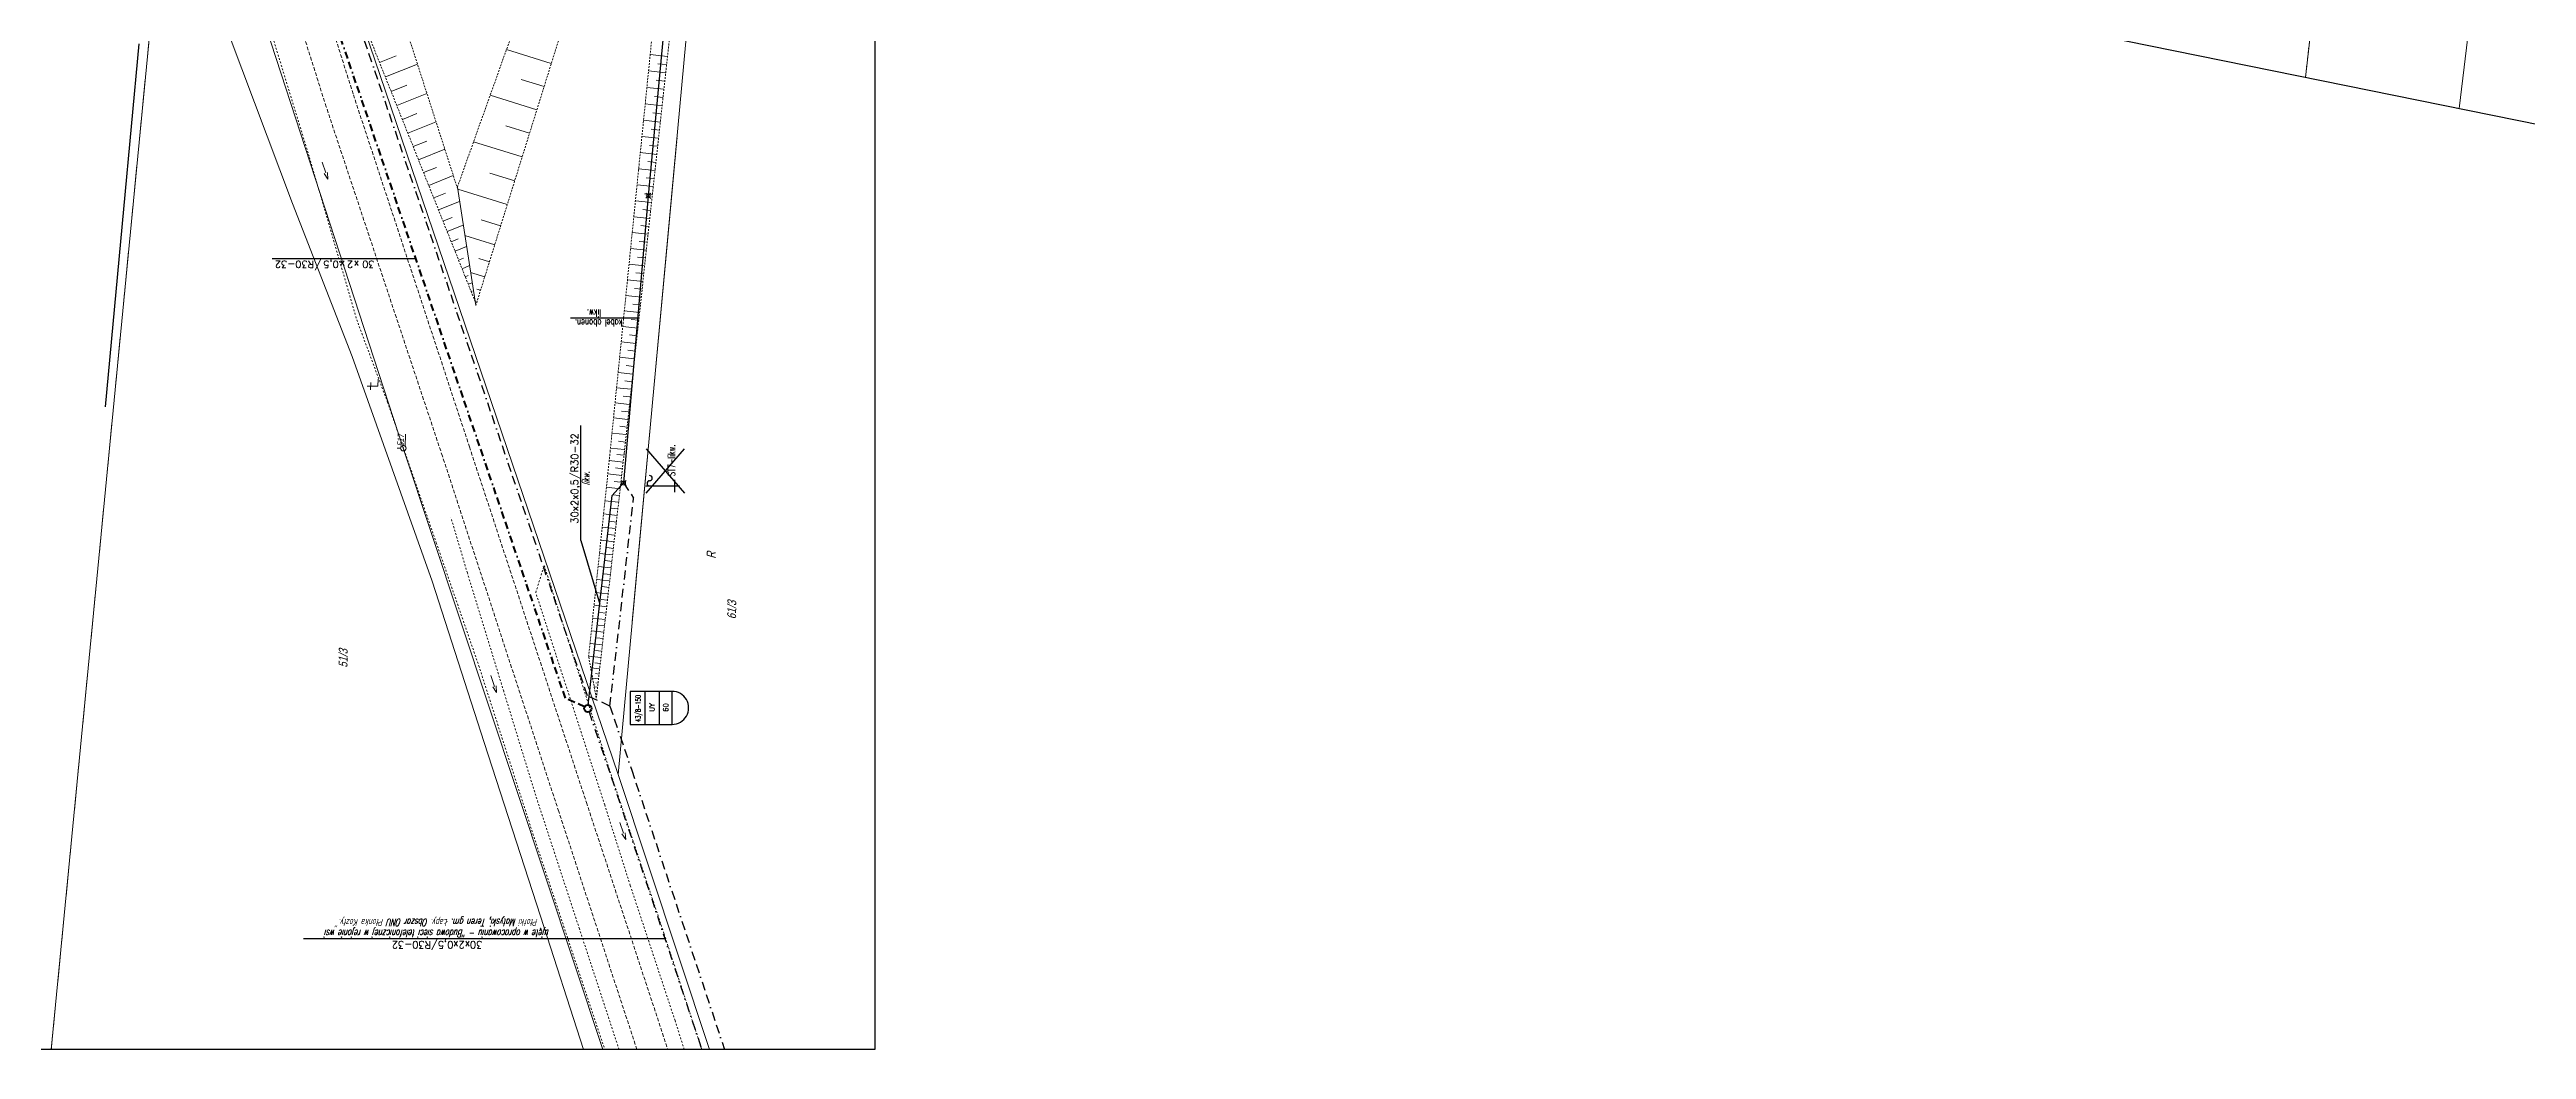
# Model space of a CAD drawing. Header units: millimetres. Extents: x 4848043 to 9699780, y 5827542 to 11659147.
# Drawn here: x 4849256 to 4849944, y 5829127 to 5829405 of the extents above; entities that cross this region are included whole.
import ezdxf
from ezdxf.enums import TextEntityAlignment as Align

# ---------------------------------------------------------------- set-up
doc = ezdxf.new("R2010")
doc.units = ezdxf.units.MM
doc.header["$MEASUREMENT"] = 0
for name, pattern in [('0', [0]), ('BORDER', [1.75, 0.5, -0.25, 0.5, -0.25, 0, -0.25]), ('DASHDOT', [1, 0.5, -0.25, 0, -0.25]), ('GUZ', [1, 0.5, -0.5]), ('KOR', [1, 0.5, -0.5]), ('KOU', [1.5, 1, -0.5]), ('UPW', [0]), ('WSQ', [0.85, 0.5, -0.35])]:
    doc.linetypes.add(name, pattern=pattern)
doc.layers.get('0').update_dxf_attribs({"lineweight": 18})
for name, color, linetype, lineweight in [('EDZPD_L_0', 251, '0', 18), ('EDZTD_T_0', 7, '0', 25), ('EUZOU_T_0', 251, '0', 18), ('EUZPU_L_3', 250, 'KOR', 18), ('EUZPU_L_4', 251, 'GUZ', 18), ('SDRPK_L_1_nowa_powiatówka', 7, 'KOU', 18), ('SZAPM_T_0', 251, '0', 18), ('SZNPM_T_0', 251, '0', 18), ('SZWOW_T_2', 7, '0', 18), ('TEL kable doziemne proj.', 32, 'BORDER', 30), ('TES kable doziemne proj.', 4, 'BORDER', 40), ('TES złącza projektowane', 4, 'Continuous', 40), ('UTTPA_T_2', 34, '0', 18), ('UWWPO_L_0', 162, 'UPW', 18), ('WUKPS_L_1', 251, '0', 18), ('WUKPS_L_2', 251, '0', 18)]:
    doc.layers.add(name, color=color, linetype=linetype, lineweight=lineweight)
for name, color, linetype in [('OPIS_KABLA', 30, 'Continuous'), ('SZOPO_L_0', 251, 'BGS'), ('TES kable doziemne istn.', 140, 'DASHDOT'), ('TES kable doziemne likw.', 9, 'KAB_DOZIEM_LIKW'), ('TES kable napow. likw.', 9, 'LIN_NAPOW_LIKW'), ('TES opisy kabli rozdz.', 30, 'Continuous'), ('TES rury', 6, 'Continuous'), ('TES zakończenia istniejące', 140, 'Continuous'), ('TES zakończenia likwidowane', 9, 'Continuous')]:
    doc.layers.add(name, color=color, linetype=linetype)
doc.layers.add('RYS layout', color=7, linetype='Continuous', lineweight=30, plot=False)
doc.styles.add('ROMANS', font='simplex.shx')
doc.styles.add('SIMPLEX', font='simplex.shx', dxfattribs={"width": 0.8, "height": 1.5})
doc.styles.add('Simplex2', font='simplex.shx', dxfattribs={"width": 0.7})
doc.styles.get("Standard").update_dxf_attribs({"font": 'txt', "width": 0.8, "oblique": 15})
doc.linetypes.add('BGS', pattern='A,2.5,[133,ltypeshp.shx,S=0.2,R=0,X=0,Y=0],2.5', length=5)
doc.linetypes.add('KAB_DOZIEM_LIKW', pattern='A,0.3,[131,ltypeshp.shx,S=0.1,R=0,X=-0.1,Y=-0.1],0.2,[131,ltypeshp.shx,S=0.1,R=180,X=-0.1,Y=0.1],-0.25,0,-0.25', length=1)
doc.linetypes.add('LIN_NAPOW_LIKW', pattern='A,0.0001,[131,ltypeshp.shx,S=0.1,R=20,X=0.34023,Y=-0.12817],-0.1,[131,ltypeshp.shx,S=0.1,R=200,X=0.35977,Y=0.12817],-0.3,[135,l_napow.shx,S=0.1,R=0,X=-0.4,Y=0],-0.2,[135,l_napow.shx,S=0.1,R=180,X=0.2,Y=0],-0.2', length=0.8001)

# ---------------------------------------------------------------- blocks, each defined once
blk = doc.blocks.new('KRZ')
at = {"color": 0}
for p, q in [((-0.5, 1), (0.5, 1)), ((0, 1.5), (0, 0)), ((0, 0), (1, 0))]:
    blk.add_line(p, q, dxfattribs=at)
blk = doc.blocks.new('OSM')
at = {"color": 0}
blk.add_line((0, 0.375), (0, 0.875), dxfattribs=at)
blk.add_circle((0, 0), 0.375, dxfattribs=at)
blk = doc.blocks.new('KCI')
at = {"color": 0}
for p, q in [((0, 0), (1.585, 0)), ((1.585, 0.25), (2.5, 0)), ((1.585, -0.25), (2.5, 0))]:
    blk.add_line(p, q, dxfattribs=at)
blk = doc.blocks.new('SLS')
at = {"color": 0}
blk.add_circle((0, 0), 0.25, dxfattribs=at)
blk.add_circle((0, 0), 0.25, dxfattribs=at)
blk = doc.blocks.new('TE_SLAP')
blk.add_circle((0, 0), 0.5)
blk = doc.blocks.new('KB-RZP')
at = {"style": 'SIMPLEX'}
for s, p in [('x', (-4.75, 0.25)), ('x', (-2.78, 0.25)), ('/', (0.5, 0.39))]:
    blk.add_text(s, height=1, dxfattribs=at).set_placement(p)
at = {"style": 'SIMPLEX', "flags": 1}
blk.add_attdef('TYP-KAB', text='', height=0.5, dxfattribs=at).set_placement((-8.41, 0.25), align=Align.RIGHT)
at = {"style": 'SIMPLEX'}
for tag, p in [('POJ-KAB', (-5.16, 0.25)), ('DL-KAB', (0.19, -1.25))]:
    blk.add_attdef(tag, text='', height=1, dxfattribs=at).set_placement(p, align=Align.RIGHT)
for tag, p in [('KONS-KAB', (-3.5, 0.25)), ('SR-ZYL', (-0.85, 0.25)), ('SEP', (0.84, -1.25))]:
    blk.add_attdef(tag, text='', height=1, dxfattribs=at).set_placement(p, align=Align.CENTER)
for tag, p in [('NR-KAB', (1.5, 0.25)), ('DL-MON', (1.5, -1.25))]:
    blk.add_attdef(tag, p, '', height=1, dxfattribs=at)
at = {"style": 'SIMPLEX', "flags": 1}
blk.add_attdef('REJ-SZAF', (7.64, 0.25), '', height=0.5, dxfattribs=at)
blk = doc.blocks.new('ZLOP')
for p, q in [((9.15, 0), (0, 0)), ((0, 0), (0, -11.62)), ((9.15, -11.62), (9.15, 0)), ((9.15, -4), (0, -4)), ((9.15, -8), (0, -8)), ((0, -11.62), (9.15, -11.62))]:
    blk.add_line(p, q)
blk.add_arc((4.58, -11.62), 4.58, 180, 0)
at = {"style": 'ROMANS', "width": 0.713756}
blk.add_attdef('MUFA', text='', height=1.41, dxfattribs=at).set_placement((0.63, -2.88), (8.18, -2.88), align=Align.FIT)
at = {"style": 'ROMANS'}
for tag, p in [('LACZNIK', (4.71, -6.72)), ('PARY', (4.69, -10.56))]:
    blk.add_attdef(tag, text='', height=1.41, dxfattribs=at).set_placement(p, align=Align.CENTER)
for tag, flags, p in [('NRZL', 4, (4.68, -14.12)), ('BOKT', 1, (4.69, -17.8))]:
    blk.add_attdef(tag, text='', height=1.41, dxfattribs=dict(at, flags=flags)).set_placement(p, align=Align.CENTER)

msp = doc.modelspace()

# ---------------------------------------------------------------- linework, layer by layer
at = {"layer": 'EDZPD_L_0', "linetype": '0'}
for p, q in [((4849882.41, 5829397.04), (4849895.23, 5829510.26)), ((4849291.59, 5829486.85), (4849256.76, 5829127.13)), ((4849291.59, 5829486.85), (4849354.48, 5829294.09)), ((4849316.61, 5829490.02), (4849414.08, 5829203.46)), ((4849936.78, 5829483.73), (4849925.04, 5829388.39)), ((4849414.08, 5829203.46), (4849438.96, 5829472.23)), ((4849354.48, 5829294.09), (4849409.86, 5829127.13)), ((4849414.08, 5829203.46), (4849439.42, 5829127.13))]:
    msp.add_line(p, q, dxfattribs=at)
at = {"layer": 'EUZPU_L_3', "linetype": 'KOR'}
for p, q in [((4849315.91, 5829415.8), (4849328.42, 5829374.87)), ((4849328.42, 5829374.87), (4849341.56, 5829329.75)), ((4849341.56, 5829329.75), (4849350.09, 5829306.89)), ((4849350.09, 5829306.89), (4849363.62, 5829267.85)), ((4849372.25, 5829259.47), (4849367.7, 5829274.83)), ((4849363.62, 5829267.85), (4849375.43, 5829233.71)), ((4849382.34, 5829226.61), (4849372.25, 5829259.47)), ((4849391.23, 5829254.03), (4849393.59, 5829261.57)), ((4849393.59, 5829261.57), (4849411.81, 5829204.44)), ((4849396.83, 5829236.77), (4849391.23, 5829254.03)), ((4849410.38, 5829195.04), (4849396.83, 5829236.77)), ((4849375.43, 5829233.71), (4849390.44, 5829187.05)), ((4849391.23, 5829197.66), (4849382.34, 5829226.61)), ((4849411.81, 5829204.44), (4849426.85, 5829159.26)), ((4849403.37, 5829160.6), (4849391.23, 5829197.66)), ((4849417.47, 5829172.69), (4849410.38, 5829195.04)), ((4849390.44, 5829187.05), (4849408.76, 5829132)), ((4849429.9, 5829135.14), (4849417.47, 5829172.69)), ((4849414.35, 5829127.13), (4849403.37, 5829160.6)), ((4849426.85, 5829159.26), (4849437.33, 5829127.13)), ((4849432.45, 5829127.13), (4849429.9, 5829135.14)), ((4849408.76, 5829132), (4849410.38, 5829127.13))]:
    msp.add_line(p, q, dxfattribs=at)
at = {"layer": 'EUZPU_L_4', "linetype": 'GUZ'}
for p, q in [((4849256.76, 5829127.13), (4849291.59, 5829486.85)), ((4849414.08, 5829203.46), (4849438.96, 5829472.23)), ((4849882.41, 5829397.04), (4849886.3, 5829431.38))]:
    msp.add_line(p, q, dxfattribs=at)
at = {"layer": 'OPIS_KABLA'}
for p, q in [((4849403.72, 5829268.45), (4849403.72, 5829300.38)), ((4849403.72, 5829268.45), (4849409, 5829250.76)), ((4849427.09, 5829157.9), (4849326.79, 5829157.9))]:
    msp.add_line(p, q, dxfattribs=at)
at = {"layer": 'RYS layout'}
for points in [[(4850409.84, 5829290.05), (4849812.01, 5829411.31), (4849868.67, 5829690.63), (4850466.49, 5829569.37)], [(4849200.36, 5829127.13), (4849200.36, 5829527.13), (4849485.36, 5829527.13), (4849485.36, 5829127.13)]]:
    msp.add_lwpolyline(points, close=True, dxfattribs=at)
at = {"layer": 'SDRPK_L_1_nowa_powiatówka', "linetype": 'KOU'}
for p, q in [((4849309.51, 5829490.71), (4849340.63, 5829392.22)), ((4849333.07, 5829388.91), (4849301.74, 5829488.25)), ((4849365.33, 5829291.9), (4849333.07, 5829388.91)), ((4849340.63, 5829392.22), (4849372.83, 5829294.49)), ((4849397.61, 5829193.23), (4849365.33, 5829291.9)), ((4849372.83, 5829294.49), (4849405.3, 5829195.75)), ((4849405.3, 5829195.75), (4849427.89, 5829127.13)), ((4849419.31, 5829127.13), (4849397.61, 5829193.23))]:
    msp.add_line(p, q, dxfattribs=at)
at = {"layer": 'SZOPO_L_0', "linetype": 'BGS'}
for p, q in [((4849276.88, 5829360.45), (4849281.16, 5829406.36)), ((4849271.78, 5829305.57), (4849276.88, 5829360.45))]:
    msp.add_line(p, q, dxfattribs=at)
at = {"layer": 'TEL kable doziemne proj.', "ltscale": 5}
for p, q in [((4849423.19, 5829364.89), (4849421.75, 5829363.5)), ((4849423.16, 5829363.47), (4849421.77, 5829364.91)), ((4849416.32, 5829285.14), (4849414.88, 5829283.75)), ((4849416.3, 5829283.72), (4849414.91, 5829285.16))]:
    msp.add_line(p, q, dxfattribs=at)
at = {"layer": 'TEL kable doziemne proj.', "color": 34, "ltscale": 5}
for p, q in [((4849415.6, 5829284.44), (4849418.39, 5829280.24)), ((4849411.83, 5829222.49), (4849418.39, 5829280.24)), ((4849411.83, 5829222.49), (4849417.86, 5829204.74)), ((4849417.86, 5829204.74), (4849443.63, 5829127.13))]:
    msp.add_line(p, q, dxfattribs=at)
at = {"layer": 'TEL kable doziemne proj.', "ltscale": 5}
msp.add_lwpolyline([(4849411.83, 5829222.49), (4849405.57, 5829225.36), (4849315.67, 5829489.71), (4849293.86, 5829556.88), (4849270.67, 5829548.62), (4849241.47, 5829630.64), (4849213.15, 5829653.85), (4849208.31, 5829656.84), (4849204.7, 5829660.61), (4849200.15, 5829663.7), (4849206.26, 5829690.76)], dxfattribs=at)
at = {"layer": 'TES kable doziemne istn.', "ltscale": 5}
for p, q in [((4849406.04, 5829220.88), (4849412.18, 5829202.81)), ((4849412.17, 5829202.85), (4849437.31, 5829127.13))]:
    msp.add_line(p, q, dxfattribs=at)
at = {"layer": 'TES kable doziemne likw.', "ltscale": 5}
for p, q in [((4849412.43, 5829280.92), (4849415.6, 5829284.44)), ((4849405.83, 5829222.82), (4849412.43, 5829280.92))]:
    msp.add_line(p, q, dxfattribs=at)
at = {"layer": 'TES kable doziemne proj.', "ltscale": 4}
msp.add_lwpolyline([(4849404.8, 5829222.25), (4849399.46, 5829224.7), (4849309.97, 5829487.81), (4849290.06, 5829549.16), (4849278.33, 5829544.98), (4849246.56, 5829634.22), (4849216.65, 5829658.75), (4849212.11, 5829661.55), (4849208.59, 5829665.22), (4849206.9, 5829666.36), (4849209.94, 5829679.83), (4849199.26, 5829683.74), (4849187.77, 5829687.27), (4849185.37, 5829689.08), (4849178.32, 5829690.8)], dxfattribs=at)
at = {"layer": 'TES kable napow. likw.', "ltscale": 5}
for p, q in [((4849430.52, 5829450.16), (4849422.47, 5829364.19)), ((4849422.47, 5829364.19), (4849415.6, 5829284.44))]:
    msp.add_line(p, q, dxfattribs=at)
at = {"layer": 'TES opisy kabli rozdz.'}
msp.add_line((4849357.97, 5829346.67), (4849318.09, 5829346.67), dxfattribs=at)
at = {"layer": 'TES rury', "linetype": 'Continuous'}
for p, q in [((4849400.92, 5829330.29), (4849419.4, 5829330.29)), ((4849421.84, 5829281.65), (4849432.48, 5829293.96)), ((4849421.84, 5829293.96), (4849432.48, 5829281.65))]:
    msp.add_line(p, q, dxfattribs=at)
at = {"layer": 'TES zakończenia likwidowane', "color": 0, "linetype": 'Continuous'}
for p, q in [((4849429.71, 5829285.33), (4849429.71, 5829281.91)), ((4849421.8, 5829283.62), (4849431.11, 5829283.62))]:
    msp.add_line(p, q, dxfattribs=at)
for centre, start, end in [((4849422.84, 5829284.34), 90, 270), ((4849422.84, 5829285.78), 270, 90)]:
    msp.add_arc(centre, 0.721, start, end, dxfattribs=at)
at = {"layer": 'UWWPO_L_0', "linetype": 'UPW'}
for p, q in [((4849323.73, 5829362.09), (4849302.65, 5829418.18)), ((4849340.24, 5829319.59), (4849323.73, 5829362.09)), ((4849362.47, 5829257.21), (4849340.24, 5829319.59)), ((4849376.95, 5829212.4), (4849362.47, 5829257.21)), ((4849392.55, 5829164.11), (4849376.95, 5829212.4)), ((4849404.49, 5829127.13), (4849392.55, 5829164.11))]:
    msp.add_line(p, q, dxfattribs=at)
at = {"layer": 'WUKPS_L_1', "linetype": '0'}
for p, q in [((4849347.87, 5829401.23), (4849352.49, 5829403.07)), ((4849395.56, 5829400.9), (4849383.1, 5829404.78)), ((4849427.8, 5829402.9), (4849422.99, 5829403.43)), ((4849349.5, 5829397.18), (4849358.43, 5829400.74)), ((4849351.09, 5829393.19), (4849355.42, 5829394.91)), ((4849393.56, 5829394.53), (4849387.22, 5829396.51)), ((4849426.81, 5829393.76), (4849422.06, 5829394.28)), ((4849427.32, 5829398.33), (4849422.52, 5829398.86)), ((4849427.05, 5829396.03), (4849424.68, 5829396.3)), ((4849427.56, 5829400.61), (4849425.16, 5829400.87)), ((4849352.66, 5829389.26), (4849361.04, 5829392.61)), ((4849391.57, 5829388.09), (4849378.6, 5829392.12)), ((4849426.31, 5829389.21), (4849421.62, 5829389.73)), ((4849426.07, 5829386.95), (4849423.72, 5829387.19)), ((4849426.55, 5829391.48), (4849424.2, 5829391.74)), ((4849354.21, 5829385.39), (4849358.26, 5829387.02)), ((4849355.73, 5829381.61), (4849363.56, 5829384.75)), ((4849389.53, 5829381.58), (4849382.93, 5829383.64)), ((4849425.33, 5829380.18), (4849420.7, 5829380.69)), ((4849425.81, 5829384.67), (4849421.16, 5829385.2)), ((4849425.57, 5829382.42), (4849423.26, 5829382.68)), ((4849357.22, 5829377.88), (4849361.01, 5829379.39)), ((4849358.67, 5829374.21), (4849366.01, 5829377.14)), ((4849387.47, 5829375.02), (4849373.99, 5829379.22)), ((4849424.83, 5829375.69), (4849420.24, 5829376.17)), ((4849424.59, 5829373.43), (4849422.32, 5829373.7)), ((4849425.09, 5829377.93), (4849422.78, 5829378.17)), ((4849360.11, 5829370.63), (4849363.66, 5829372.02)), ((4849361.53, 5829367.08), (4849368.36, 5829369.8)), ((4849385.41, 5829368.37), (4849378.53, 5829370.52)), ((4849423.87, 5829366.75), (4849419.34, 5829367.25)), ((4849424.35, 5829371.2), (4849419.8, 5829371.7)), ((4849424.11, 5829368.98), (4849421.84, 5829369.22)), ((4849362.93, 5829363.59), (4849366.21, 5829364.92)), ((4849364.25, 5829360.29), (4849370.11, 5829362.65)), ((4849383.34, 5829361.75), (4849369.57, 5829366.04)), ((4849423.37, 5829362.31), (4849418.9, 5829362.79)), ((4849423.13, 5829360.1), (4849420.92, 5829360.34)), ((4849423.63, 5829364.53), (4849421.38, 5829364.77)), ((4849365.49, 5829357.19), (4849368.05, 5829358.2)), ((4849366.66, 5829354.23), (4849371.13, 5829356.03)), ((4849379.86, 5829350.57), (4849371.58, 5829353.14)), ((4849381.49, 5829355.82), (4849376.06, 5829357.52)), ((4849422.41, 5829353.49), (4849418, 5829353.97)), ((4849422.89, 5829357.9), (4849418.46, 5829358.38)), ((4849422.65, 5829355.69), (4849420.44, 5829355.93)), ((4849367.79, 5829351.45), (4849369.68, 5829352.21)), ((4849368.84, 5829348.81), (4849372.05, 5829350.09)), ((4849369.84, 5829346.31), (4849371.15, 5829346.84)), ((4849378.39, 5829345.88), (4849375.41, 5829346.81)), ((4849421.94, 5829349.12), (4849417.56, 5829349.6)), ((4849421.7, 5829346.92), (4849419.52, 5829347.16)), ((4849422.18, 5829351.29), (4849419.98, 5829351.53)), ((4849370.78, 5829343.95), (4849372.87, 5829344.79)), ((4849371.66, 5829341.73), (4849372.46, 5829342.04)), ((4849372.5, 5829339.62), (4849373.61, 5829340.06)), ((4849377.1, 5829341.7), (4849373.16, 5829342.93)), ((4849421, 5829340.39), (4849416.69, 5829340.87)), ((4849421.46, 5829344.75), (4849417.13, 5829345.22)), ((4849421.24, 5829342.57), (4849419.06, 5829342.81)), ((4849373.3, 5829337.62), (4849373.63, 5829337.76)), ((4849374.05, 5829335.73), (4849374.27, 5829335.83)), ((4849374.89, 5829334.66), (4849374.43, 5829334.8)), ((4849375.93, 5829337.98), (4849374.88, 5829338.3)), ((4849420.05, 5829331.75), (4849415.81, 5829332.22)), ((4849420.52, 5829336.06), (4849416.25, 5829336.54)), ((4849420.28, 5829333.91), (4849418.17, 5829334.14)), ((4849420.76, 5829338.24), (4849418.61, 5829338.46)), ((4849419.59, 5829327.46), (4849415.4, 5829327.91)), ((4849419.35, 5829325.32), (4849417.26, 5829325.56)), ((4849419.81, 5829329.61), (4849417.71, 5829329.83)), ((4849418.66, 5829318.93), (4849414.52, 5829319.37)), ((4849419.11, 5829323.18), (4849414.96, 5829323.64)), ((4849418.87, 5829321.05), (4849416.82, 5829321.29)), ((4849418.18, 5829314.68), (4849414.11, 5829315.13)), ((4849417.96, 5829312.56), (4849415.93, 5829312.78)), ((4849418.42, 5829316.8), (4849416.36, 5829317.03)), ((4849417.27, 5829306.25), (4849413.26, 5829306.69)), ((4849417.73, 5829310.45), (4849413.67, 5829310.9)), ((4849417.51, 5829308.35), (4849415.47, 5829308.57)), ((4849416.36, 5829297.89), (4849412.41, 5829298.32)), ((4849416.82, 5829302.06), (4849412.82, 5829302.49)), ((4849416.58, 5829299.97), (4849414.6, 5829300.18)), ((4849417.03, 5829304.16), (4849415.04, 5829304.37)), ((4849415.91, 5829293.74), (4849411.99, 5829294.15)), ((4849415.74, 5829292.14), (4849413.78, 5829292.35)), ((4849416.12, 5829295.81), (4849414.17, 5829296.03)), ((4849415.1, 5829286.53), (4849411.25, 5829286.96)), ((4849415.52, 5829290.26), (4849411.63, 5829290.71)), ((4849414.89, 5829284.67), (4849412.97, 5829284.89)), ((4849415.31, 5829288.39), (4849413.38, 5829288.62)), ((4849414.25, 5829279.1), (4849410.45, 5829279.53)), ((4849414.67, 5829282.82), (4849410.84, 5829283.25)), ((4849414.03, 5829277.27), (4849412.16, 5829277.48)), ((4849414.46, 5829280.96), (4849412.56, 5829281.17)), ((4849413.41, 5829271.76), (4849409.68, 5829272.18)), ((4849413.82, 5829275.43), (4849410.07, 5829275.86)), ((4849413.63, 5829273.59), (4849411.75, 5829273.81)), ((4849412.58, 5829264.47), (4849408.91, 5829264.88)), ((4849412.99, 5829268.11), (4849409.3, 5829268.53)), ((4849412.78, 5829266.29), (4849410.94, 5829266.5)), ((4849413.2, 5829269.92), (4849411.34, 5829270.13)), ((4849411.75, 5829257.25), (4849408.16, 5829257.65)), ((4849412.16, 5829260.84), (4849408.55, 5829261.26)), ((4849411.97, 5829259.04), (4849410.15, 5829259.25)), ((4849412.37, 5829262.66), (4849410.56, 5829262.87)), ((4849410.95, 5829250.08), (4849407.41, 5829250.48)), ((4849411.35, 5829253.65), (4849407.78, 5829254.06)), ((4849411.14, 5829251.88), (4849409.36, 5829252.07)), ((4849411.54, 5829255.45), (4849409.77, 5829255.66)), ((4849410.14, 5829242.99), (4849406.67, 5829243.39)), ((4849410.54, 5829246.53), (4849407.03, 5829246.93)), ((4849410.33, 5829244.75), (4849408.6, 5829244.96)), ((4849410.74, 5829248.3), (4849408.98, 5829248.51)), ((4849409.33, 5829235.97), (4849405.92, 5829236.35)), ((4849409.74, 5829239.46), (4849406.3, 5829239.86)), ((4849409.53, 5829237.7), (4849407.83, 5829237.91)), ((4849409.93, 5829241.24), (4849408.21, 5829241.43)), ((4849408.98, 5829232.81), (4849406.5, 5829233.08)), ((4849408.67, 5829230.08), (4849407.01, 5829230.27)), ((4849409.15, 5829234.33), (4849407.67, 5829234.49)), ((4849408.81, 5829231.39), (4849407.79, 5829231.51)), ((4849408.39, 5829227.72), (4849407.47, 5829227.84)), ((4849408.17, 5829225.7), (4849407.85, 5829225.73)), ((4849408.53, 5829228.86), (4849407.89, 5829228.93)), ((4849408.27, 5829226.68), (4849407.97, 5829226.71))]:
    msp.add_line(p, q, dxfattribs=at)
at = {"layer": 'WUKPS_L_2', "linetype": 'WSQ'}
for p, q in [((4849369.48, 5829366.58), (4849400.86, 5829454.55)), ((4849374.59, 5829333.7), (4849411.24, 5829451.21)), ((4849369.57, 5829366.04), (4849352.97, 5829417.68)), ((4849374.43, 5829334.8), (4849342.8, 5829413.92)), ((4849411.88, 5829293.15), (4849423.59, 5829409.26)), ((4849415.79, 5829292.74), (4849428.39, 5829408.29)), ((4849405.92, 5829236.23), (4849411.88, 5829293.15)), ((4849408.05, 5829224.71), (4849415.79, 5829292.74)), ((4849408.05, 5829224.71), (4849405.92, 5829236.23))]:
    msp.add_line(p, q, dxfattribs=at)
at = {"layer": 'WUKPS_L_2', "linetype": '0'}
msp.add_line((4849374.59, 5829333.7), (4849369.48, 5829366.58), dxfattribs=at)

# ---------------------------------------------------------------- block references
at = {"layer": 'SZAPM_T_0', "xscale": 2, "yscale": 2, "zscale": 2, "rotation": 88.97723720235952}
msp.add_blockref('KRZ', (4849347.43, 5829311.28), dxfattribs=at)
at = {"layer": 'SZNPM_T_0', "xscale": 2, "yscale": 2, "zscale": 2, "rotation": 88.97723720235952}
msp.add_blockref('OSM', (4849354.48, 5829294.09), dxfattribs=at)
at = {"layer": 'SZWOW_T_2', "xscale": 1.9999999994896, "yscale": 1.9999999994896, "zscale": 1.9999999994896, "rotation": 288.7672371996283}
for p in [(4849331.94, 5829373.53), (4849378.78, 5829230.97), (4849414.6, 5829190.16)]:
    msp.add_blockref('KCI', p, dxfattribs=at)
at = {"layer": 'TES opisy kabli rozdz.'}
ref = msp.add_blockref('KB-RZP', (4849332.72, 5829346.67), dxfattribs=dict(at, xscale=1.999999999886828, yscale=1.999999999886828, zscale=1.999999999886828, rotation=180.0000000118953))
ref.add_attrib('POJ-KAB', '30', dxfattribs={"layer": '0', "height": 2, "rotation": 180, "style": 'SIMPLEX'}).set_placement((4849343.04, 5829346.17), align=Align.RIGHT)
ref.add_attrib('KONS-KAB', '2', dxfattribs={"layer": '0', "height": 2, "rotation": 180, "style": 'SIMPLEX'}).set_placement((4849339.72, 5829346.17), align=Align.CENTER)
ref.add_attrib('SR-ZYL', '0,5', dxfattribs={"layer": '0', "height": 2, "rotation": 180, "style": 'SIMPLEX'}).set_placement((4849334.42, 5829346.17), align=Align.CENTER)
ref.add_attrib('NR-KAB', 'R30-32', (4849329.72, 5829346.17), dxfattribs={"layer": '0', "height": 2, "rotation": 180, "style": 'SIMPLEX'})
at = {"layer": 'TES zakończenia istniejące', "linetype": 'ByBlock', "ltscale": 5, "rotation": 90.00000000385558}
msp.add_blockref('ZLOP', (4849417.47, 5829217.41), dxfattribs=at).add_auto_attribs({'MUFA': '43/8-150', 'LACZNIK': 'UY', 'PARY': '60'})
at = {"layer": 'TES złącza projektowane', "xscale": 2, "yscale": 2, "zscale": 2, "rotation": 88.97723720235952}
msp.add_blockref('TE_SLAP', (4849405.71, 5829221.83), dxfattribs=at)
at = {"layer": 'UTTPA_T_2', "xscale": 2.2, "yscale": 2.2, "zscale": 2, "rotation": 88.97723720235952}
for p in [(4849422.47, 5829364.19), (4849415.6, 5829284.44)]:
    msp.add_blockref('SLS', p, dxfattribs=at)

# ---------------------------------------------------------------- texts
at = {"layer": 'EDZTD_T_0', "char_height": 2.48, "attachment_point": 5, "rotation": 88.97724, "line_spacing_factor": 0.82}
for s, insert in [('61/3', (4849445.64, 5829249.2)), ('51/3', (4849337.78, 5829235.75))]:
    msp.add_mtext(s, dxfattribs=dict(at, insert=insert))
at = {"layer": 'EUZOU_T_0', "insert": (4849438.67, 5829264.41), "char_height": 2.5, "attachment_point": 2, "rotation": 88.97724, "line_spacing_factor": 0.82}
msp.add_mtext('R', dxfattribs=at)
at = {"layer": 'OPIS_KABLA', "style": 'SIMPLEX'}
for rotation, p in [(89.99984, (4849403.02, 5829285.71)), (179.99984, (4849363.86, 5829157.19))]:
    msp.add_text('30x2x0,5/R30-32', height=2, rotation=rotation, dxfattribs=at).set_placement(p, align=Align.CENTER)
at = {"layer": 'OPIS_KABLA', "style": 'SIMPLEX', "oblique": 15, "width": 0.7}
for s, rotation, p in [('likw.', 89.99984, (4849406.15, 5829285.71)), ('ujęte w opracowaniu - "Budowa sieci telefonicznej w rejonie wsi', 179.99984, (4849363.86, 5829160.33)), ('Płotki Matyski, Teren gm. Łapy. Obszar ONU Płonka Kozły."', 179.99984, (4849363.86, 5829163.41))]:
    msp.add_text(s, height=2, rotation=rotation, dxfattribs=at).set_placement(p, align=Align.CENTER)
at = {"layer": 'SZNPM_T_0', "insert": (4849354.65, 5829294.49), "char_height": 1.8, "attachment_point": 7, "rotation": 88.97724, "line_spacing_factor": 0.82}
msp.add_mtext('{\\L517}\\P', dxfattribs=at)
at = {"layer": 'TES rury', "linetype": 'Continuous', "style": 'Simplex2', "width": 0.7}
for s, p in [('likw.', (4849409.34, 5829332.59)), ('kabel abonen.', (4849415.28, 5829329.88))]:
    msp.add_text(s, height=2, rotation=180, dxfattribs=at).set_placement(p)
at = {"layer": 'TES zakończenia likwidowane', "color": 0, "linetype": 'Continuous', "style": 'ROMANS', "width": 0.7}
msp.add_text('ST7-likw.', height=2, rotation=90, dxfattribs=at).set_placement((4849429.89, 5829286.3))

doc.saveas('drawing.dxf')
